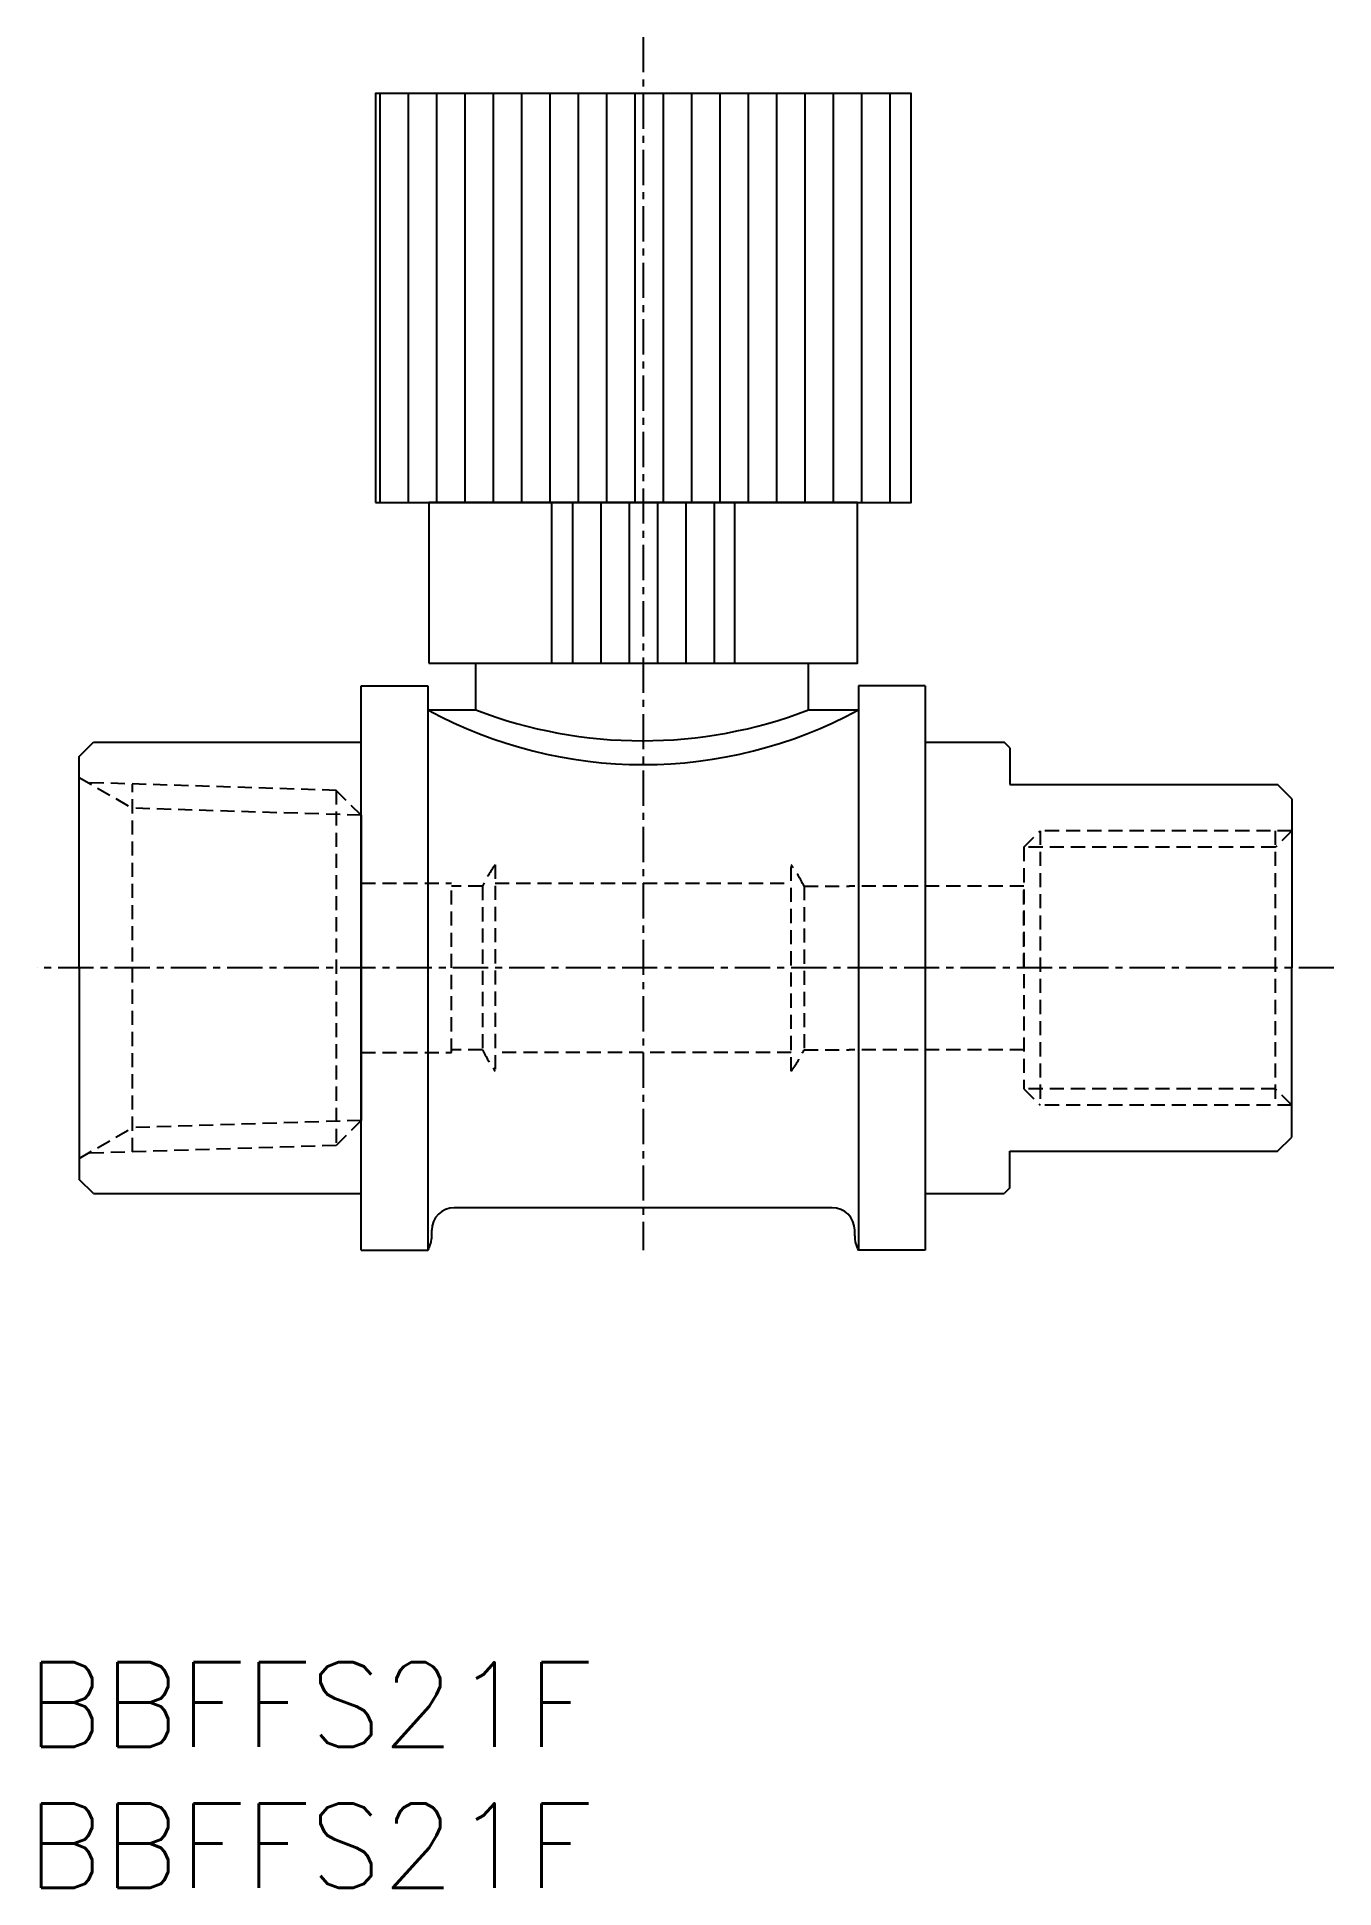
# Model space of a CAD drawing. Extents: x 121.8 to 167.8, y 69.9 to 135.5.
import ezdxf
from ezdxf.enums import TextEntityAlignment as Align

# ---------------------------------------------------------------- set-up
doc = ezdxf.new("R2010")
doc.units = 0
doc.linetypes.add('CENTER', pattern=[2, 1.25, -0.25, 0.25, -0.25])
doc.linetypes.add('DASHED', pattern=[0.75, 0.5, -0.25])
doc.layers.get('0').update_dxf_attribs({"linetype": 'CONTINUOUS'})
doc.layers.add('CENTER', color=1, linetype='CENTER')
doc.styles.get("Standard").update_dxf_attribs({"font": 'txt.shx', "bigfont": 'extfont.shx'})

# ---------------------------------------------------------------- blocks, each defined once
blk = doc.blocks.new('*X3')
at = {"color": 0, "linetype": 'CONTINUOUS'}
for p, q in [((140.823, 113.29), (140.823, 118.99)), ((141.829, 113.29), (141.829, 118.99)), ((142.834, 113.29), (142.834, 118.99)), ((143.839, 113.29), (143.839, 118.99)), ((144.845, 113.29), (144.845, 118.99)), ((145.85, 113.29), (145.85, 118.99))]:
    blk.add_line(p, q, dxfattribs=at)
blk = doc.blocks.new('*X4')
at = {"color": 0, "linetype": 'CONTINUOUS'}
for p, q in [((133.982, 118.99), (133.982, 133.49)), ((134.988, 118.99), (134.988, 133.49)), ((135.993, 118.99), (135.993, 133.49)), ((136.998, 118.99), (136.998, 133.49)), ((138.004, 118.99), (138.004, 133.49)), ((139.009, 118.99), (139.009, 133.49)), ((140.015, 118.99), (140.015, 133.49)), ((141.02, 118.99), (141.02, 133.49)), ((142.026, 118.99), (142.026, 133.49)), ((143.031, 118.99), (143.031, 133.49)), ((144.036, 118.99), (144.036, 133.49)), ((145.042, 118.99), (145.042, 133.49)), ((146.047, 118.99), (146.047, 133.49)), ((147.053, 118.99), (147.053, 133.49)), ((148.058, 118.99), (148.058, 133.49)), ((149.063, 118.99), (149.063, 133.49)), ((150.069, 118.99), (150.069, 133.49)), ((151.074, 118.99), (151.074, 133.49)), ((152.08, 118.99), (152.08, 133.49))]:
    blk.add_line(p, q, dxfattribs=at)

msp = doc.modelspace()

# ---------------------------------------------------------------- linework, layer by layer
at = {"color": 7, "linetype": 'CONTINUOUS'}
for p, q in [((136.391, 113.29), (150.243, 113.29)), ((137.384, 111.637), (137.384, 113.29)), ((149.184, 111.637), (149.184, 113.29)), ((133.317, 112.49), (135.683, 112.49)), ((133.317, 92.49), (133.317, 112.49)), ((135.683, 112.49), (135.683, 92.49)), ((150.951, 112.49), (150.951, 92.49)), ((153.317, 112.49), (150.951, 112.49)), ((153.317, 112.49), (153.317, 92.49)), ((135.683, 111.637), (137.384, 111.637)), ((149.184, 111.637), (150.951, 111.637)), ((123.317, 109.99), (123.817, 110.49)), ((123.817, 110.49), (133.317, 110.49)), ((153.317, 110.49), (156.117, 110.49)), ((156.317, 110.29), (156.117, 110.49)), ((156.317, 110.29), (156.317, 108.99)), ((123.317, 102.49), (123.317, 109.99)), ((156.317, 108.99), (165.817, 108.99)), ((166.317, 108.49), (165.817, 108.99)), ((166.317, 108.49), (166.317, 102.49)), ((133.317, 107.9), (133.317, 97.08)), ((123.317, 102.49), (123.317, 94.99)), ((166.317, 96.49), (166.317, 102.49)), ((165.817, 95.99), (166.317, 96.49)), ((156.317, 94.69), (156.317, 95.99)), ((156.317, 95.99), (165.817, 95.99)), ((123.817, 94.49), (123.317, 94.99)), ((123.817, 94.49), (133.317, 94.49)), ((153.317, 94.49), (156.117, 94.49)), ((156.317, 94.69), (156.117, 94.49)), ((150.017, 93.99), (136.617, 93.99)), ((135.817, 92.99), (135.817, 93.19)), ((150.817, 92.99), (150.817, 93.19)), ((133.317, 92.49), (135.683, 92.49)), ((153.317, 92.49), (150.951, 92.49))]:
    msp.add_line(p, q, dxfattribs=at)
at = {"color": 3, "linetype": 'DASHED'}
for p, q in [((123.317, 109.24), (125.199, 108.154)), ((132.433, 108.784), (123.631, 109.059)), ((125.199, 95.97), (125.199, 109.01)), ((133.317, 107.9), (132.433, 108.784)), ((132.433, 108.784), (132.433, 96.196)), ((133.317, 107.9), (125.199, 108.154)), ((156.817, 106.773), (157.398, 107.354)), ((157.398, 107.354), (157.398, 97.626)), ((166.317, 107.354), (157.398, 107.354)), ((166.317, 107.354), (165.736, 106.773)), ((165.736, 107.354), (165.736, 97.626)), ((156.817, 106.773), (156.817, 98.207)), ((165.736, 106.773), (156.817, 106.773)), ((138.067, 106.15), (138.067, 98.83)), ((148.567, 98.83), (148.567, 106.15)), ((133.317, 105.49), (136.517, 105.49)), ((136.517, 99.49), (136.517, 105.49)), ((137.612, 105.39), (136.517, 105.39)), ((137.612, 105.39), (137.612, 99.59)), ((138.067, 105.49), (148.567, 105.49)), ((149.022, 105.39), (149.022, 99.59)), ((149.022, 105.39), (150.617, 105.39)), ((156.817, 105.39), (150.617, 105.39)), ((156.817, 102.49), (156.817, 105.39)), ((133.317, 99.49), (136.517, 99.49)), ((137.612, 99.59), (136.517, 99.59)), ((148.567, 99.49), (138.067, 99.49)), ((149.022, 99.59), (150.617, 99.59)), ((156.817, 99.59), (150.617, 99.59)), ((156.817, 98.207), (157.398, 97.626)), ((165.736, 98.207), (156.817, 98.207)), ((166.317, 97.626), (165.736, 98.207)), ((166.317, 97.626), (157.398, 97.626)), ((123.317, 95.74), (125.199, 96.826)), ((133.317, 97.08), (125.199, 96.826)), ((133.317, 97.08), (132.433, 96.196)), ((132.433, 96.196), (123.631, 95.921))]:
    msp.add_line(p, q, dxfattribs=at)
at = {"color": 7, "linetype": 'CONTINUOUS'}
for points in [[(133.817, 118.99), (152.817, 118.99), (152.817, 133.49), (133.817, 133.49)], [(135.717, 113.29), (150.917, 113.29), (150.917, 118.99), (135.717, 118.99)], [(140.067, 113.29), (146.567, 113.29), (146.567, 118.99), (140.067, 118.99)]]:
    msp.add_lwpolyline(points, close=True, dxfattribs=at)
for centre, radius, start, end in [((143.317, 125.695), 15.997, 241.49584, 298.50416), ((143.284, 126.991), 16.448, 248.97945, 291.02055), ((136.617, 93.19), 0.8, 90, 180), ((150.017, 93.19), 0.8, 0, 90), ((134.817, 92.99), 1, 330, 0), ((151.817, 92.99), 1, 180, 210)]:
    msp.add_arc(centre, radius, start, end, dxfattribs=at)
at = {"color": 3, "linetype": 'DASHED'}
for start, end in [(145.11609, 153.05564), (26.94436, 34.88391), (206.94436, 214.88391), (325.11609, 333.05564)]:
    msp.add_arc((143.317, 102.49), 6.4, start, end, dxfattribs=at)
at = {"layer": 'CENTER', "color": 1, "linetype": 'CENTER'}
for p, q in [((143.317, 135.49), (143.317, 92.49)), ((167.817, 102.49), (121.817, 102.49))]:
    msp.add_line(p, q, dxfattribs=at)

# ---------------------------------------------------------------- block references
at = {"color": 7, "linetype": 'CONTINUOUS'}
for name in ['*X4', '*X3']:
    msp.add_blockref(name, (0, 0), dxfattribs=at)

# ---------------------------------------------------------------- texts
for p in [(121.454, 76.375), (121.454, 71.375)]:
    msp.add_text('BBFFS21F', height=3, dxfattribs=at).set_placement(p, align=Align.MIDDLE_LEFT)

doc.saveas('drawing.dxf')
